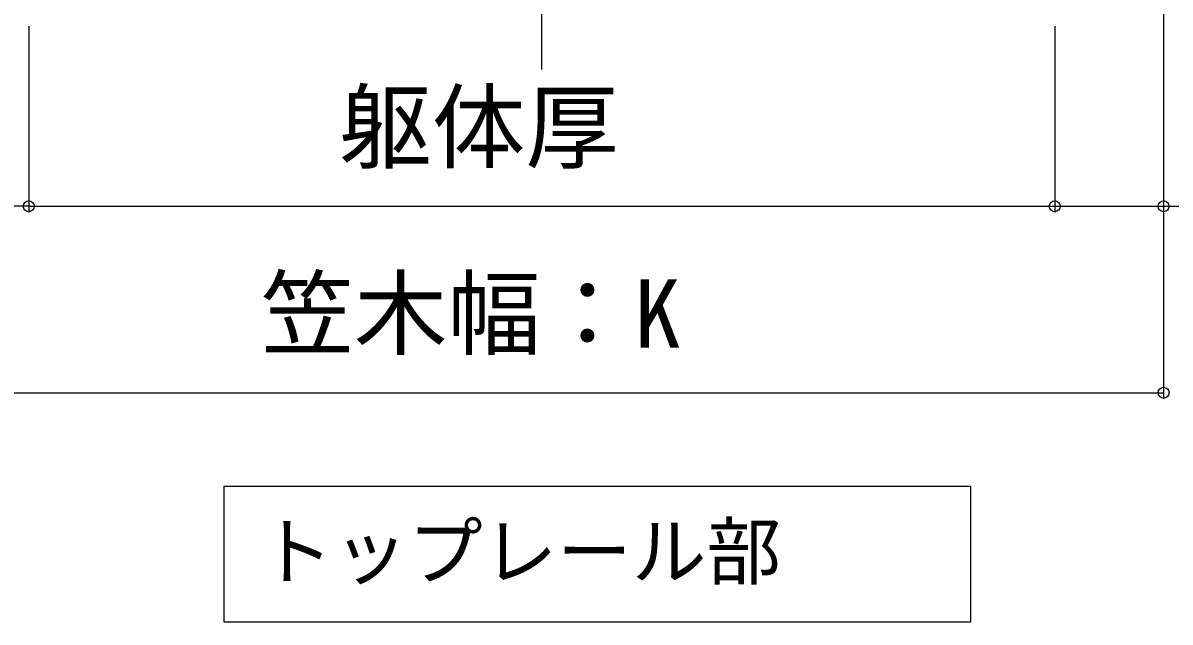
# Model space of a CAD drawing. Units: millimetres, scale not verified. Extents: x -875 to 875, y -1300 to 1292.
# Drawn here: x -236.1 to -51.6, y -546.5 to -450.1 of the extents above; entities that cross this region are included whole.
import ezdxf
from ezdxf.enums import TextEntityAlignment as Align

# ---------------------------------------------------------------- set-up
doc = ezdxf.new("R2010")
doc.units = ezdxf.units.MM
doc.header["$LTSCALE"] = 8
for name, color, linetype in [('0-1_USER1', 3, 'Continuous'), ('0-7_YKK_D', 6, 'Continuous'), ('0-9_YSS_K', 3, 'Continuous')]:
    doc.layers.add(name, color=color, linetype=linetype)
doc.styles.add('ＭＳ ゴシック', font='')
doc.styles.get('ＭＳ ゴシック').set_extended_font_data('MS Gothic')

msp = doc.modelspace()

# ---------------------------------------------------------------- linework, layer by layer
at = {"layer": '0-1_USER1'}
msp.add_lwpolyline([(-203.753, -538.623), (-203.753, -524.623), (-83.703, -524.623), (-83.703, -546.505), (-203.753, -546.505)], close=True, dxfattribs=at)
at = {"layer": '0-7_YKK_D'}
for p, q in [((-52.659, -370.1), (-52.659, -480.6)), ((-52.659, -370.1), (-52.659, -510.6)), ((-235.159, -450.6), (-235.159, -480.6)), ((-70.159, -450.6), (-70.159, -480.6)), ((-70.159, -450.6), (-70.159, -480.6)), ((-235.159, -465.6), (-235.159, -480.6)), ((-235.159, -479.6), (-70.159, -479.6)), ((-252.659, -509.6), (-52.659, -509.6))]:
    msp.add_line(p, q, dxfattribs=at)
for points in [[(-235.159, -479.6), (-252.659, -479.6), (-374.222, -479.6)], [(-70.159, -479.6), (-52.659, -479.6), (68.903, -479.6)]]:
    msp.add_lwpolyline(points, dxfattribs=at)
for centre in [(-235.159, -479.6), (-235.159, -479.6), (-70.159, -479.6), (-70.159, -479.6), (-52.659, -479.6), (-52.659, -509.6)]:
    msp.add_circle(centre, 0.875, dxfattribs=at)
at = {"layer": '0-9_YSS_K'}
msp.add_line((-152.659, -457.6), (-152.659, -198.382), dxfattribs=at)

# ---------------------------------------------------------------- texts
at = {"layer": '0-1_USER1', "style": 'ＭＳ ゴシック'}
msp.add_text('トップレール部', height=8.798, dxfattribs=at).set_placement((-198.182, -542.175), align=Align.BOTTOM_LEFT)
at = {"layer": '0-7_YKK_D', "style": 'ＭＳ ゴシック'}
for s, p in [('躯体厚', (-185.301, -475.64)), ('笠木幅：K', (-197.83, -505.64))]:
    msp.add_text(s, height=11, dxfattribs=at).set_placement(p, align=Align.BOTTOM_LEFT)

doc.saveas('drawing.dxf')
